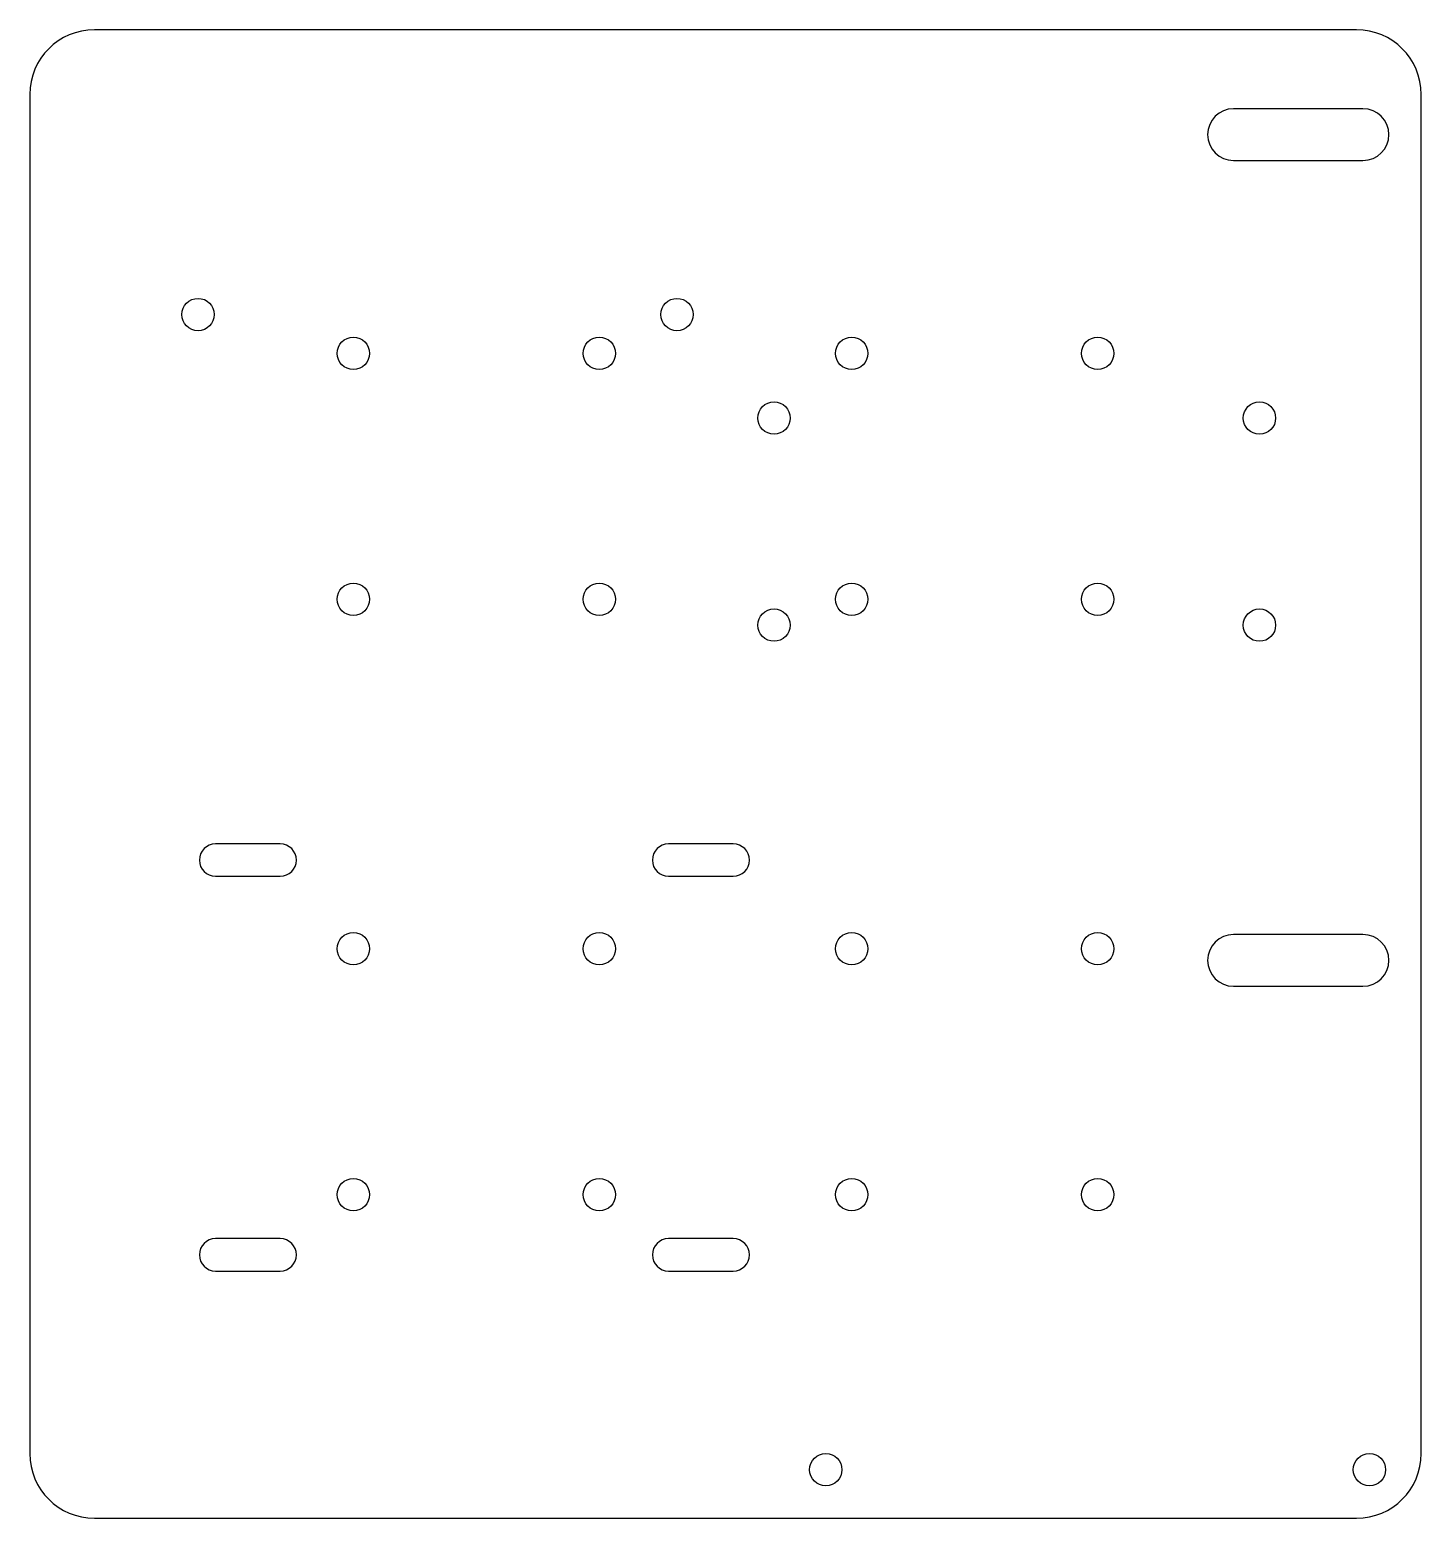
# Model space of a CAD drawing. Header units: inches. Extents: x 1.32 to 9.79, y 6.81 to 15.87.
import ezdxf

# ---------------------------------------------------------------- set-up
doc = ezdxf.new("R2010")
doc.units = ezdxf.units.IN
doc.header["$LTSCALE"] = 1.21
doc.header["$MEASUREMENT"] = 0
doc.layers.get('0').update_dxf_attribs({"linetype": 'CONTINUOUS'})
doc.layers.add('02___PRT_ALL_AXES', color=7, linetype='CONTINUOUS')

msp = doc.modelspace()

# ---------------------------------------------------------------- linework, layer by layer
at = {"color": 7, "linetype": 'CONTINUOUS'}
for p, q in [((9.393, 15.8693), (1.7159, 15.8693)), ((1.3222, 15.4756), (1.3222, 7.2079)), ((9.7867, 7.2079), (9.7867, 15.4756)), ((1.7159, 6.8142), (9.393, 6.8142))]:
    msp.add_line(p, q, dxfattribs=at)
for centre, start, end in [((1.7159, 15.4756), 90, 180), ((9.393, 15.4756), 0, 90), ((1.7159, 7.2079), 180, 270), ((9.393, 7.2079), 270, 360)]:
    msp.add_arc(centre, 0.3937, start, end, dxfattribs=at)
at = {"layer": '02___PRT_ALL_AXES', "color": 7, "linetype": 'CONTINUOUS'}
for p, q in [((9.4324, 15.389), (8.645, 15.389)), ((8.645, 15.0741), (9.4324, 15.0741)), ((2.8458, 10.9166), (2.4521, 10.9166)), ((5.6017, 10.9166), (5.208, 10.9166)), ((2.4521, 10.7197), (2.8458, 10.7197)), ((5.208, 10.7197), (5.6017, 10.7197)), ((9.4324, 10.3654), (8.645, 10.3654)), ((8.645, 10.0504), (9.4324, 10.0504)), ((2.8458, 8.515), (2.4521, 8.515)), ((5.6017, 8.515), (5.208, 8.515)), ((2.4521, 8.3181), (2.8458, 8.3181)), ((5.208, 8.3181), (5.6017, 8.3181))]:
    msp.add_line(p, q, dxfattribs=at)
for centre in [(2.3458, 14.137), (5.2592, 14.137), (3.2907, 13.9008), (4.7867, 13.9008), (6.3222, 13.9008), (7.8182, 13.9008), (5.8497, 13.5071), (8.8025, 13.5071), (3.2907, 12.4048), (4.7867, 12.4048), (6.3222, 12.4048), (7.8182, 12.4048), (5.8497, 12.2473), (8.8025, 12.2473), (3.2907, 10.2788), (4.7867, 10.2788), (6.3222, 10.2788), (7.8182, 10.2788), (3.2907, 8.7827), (4.7867, 8.7827), (6.3222, 8.7827), (7.8182, 8.7827), (6.1647, 7.1095), (9.4718, 7.1095)]:
    msp.add_circle(centre, 0.0984, dxfattribs=at)
for centre, radius, start, end in [((8.645, 15.2315), 0.1575, 90, 270), ((9.4324, 15.2315), 0.1575, 270, 90), ((2.4521, 10.8181), 0.0984, 90, 270), ((2.8458, 10.8181), 0.0984, 270, 90), ((5.208, 10.8181), 0.0984, 90, 270), ((5.6017, 10.8181), 0.0984, 270, 90), ((8.645, 10.2079), 0.1575, 90, 270), ((9.4324, 10.2079), 0.1575, 270, 90), ((2.4521, 8.4166), 0.0984, 90, 270), ((2.8458, 8.4166), 0.0984, 270, 90), ((5.208, 8.4166), 0.0984, 90, 270), ((5.6017, 8.4166), 0.0984, 270, 90)]:
    msp.add_arc(centre, radius, start, end, dxfattribs=at)

doc.saveas('drawing.dxf')
